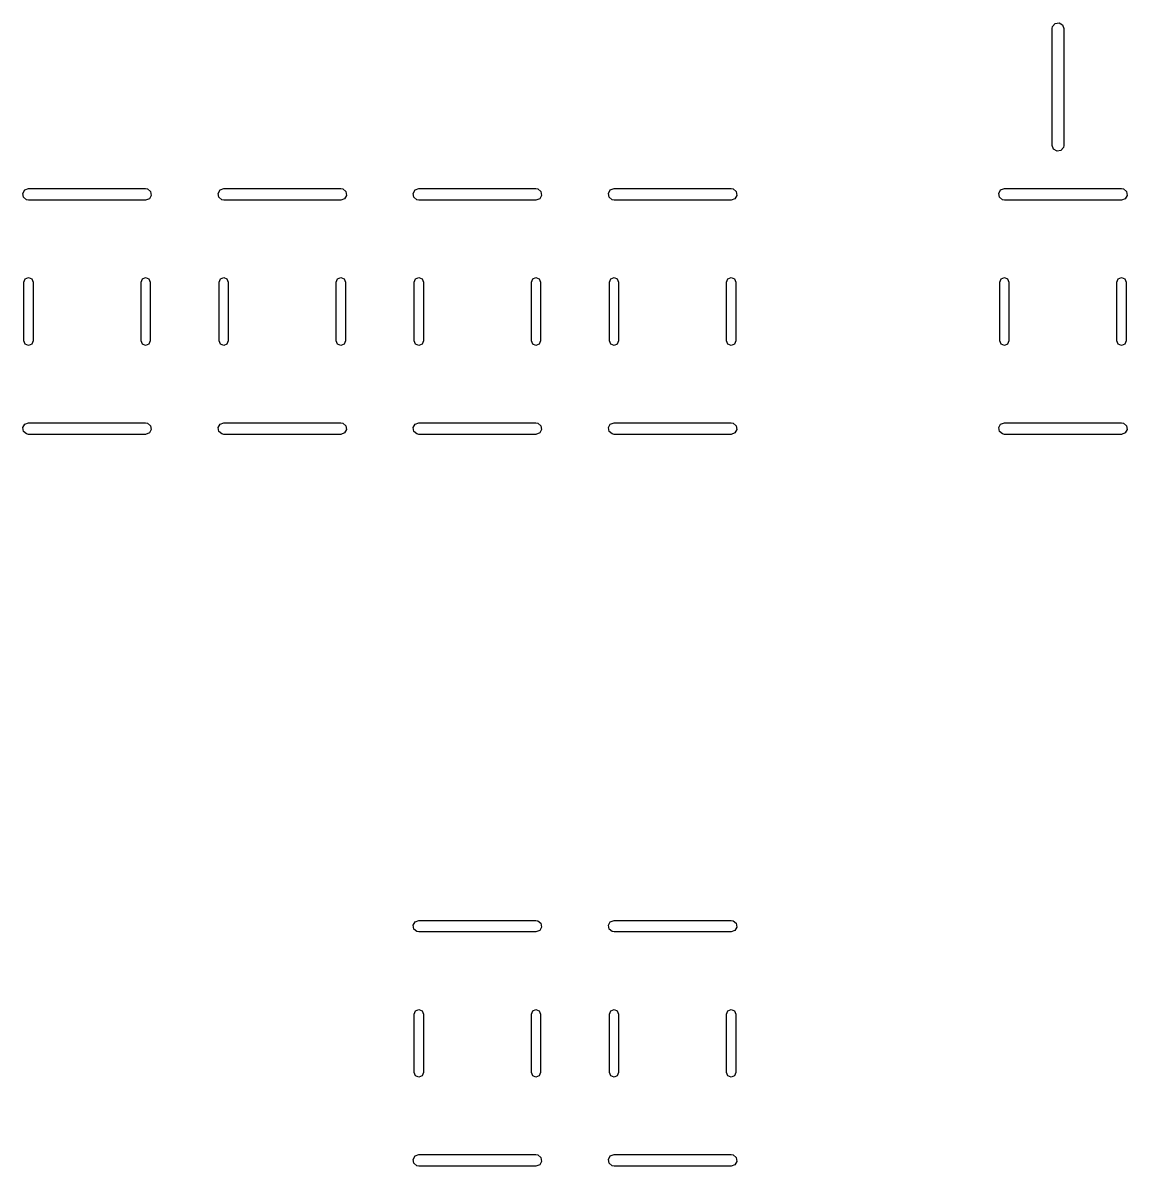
# Model space of a CAD drawing. Extents: x 0.19 to 2.01, y 0.04 to 1.49.
# Drawn here: x 0.442 to 1.008, y 0.037 to 0.623 of the extents above; entities that cross this region are included whole.
import ezdxf

# ---------------------------------------------------------------- set-up
doc = ezdxf.new("R2010")
doc.units = 0
doc.header["$MEASUREMENT"] = 0
doc.layers.add('BLACK', color=7, linetype='CONTINUOUS')

msp = doc.modelspace()

# ---------------------------------------------------------------- linework, layer by layer
at = {"layer": 'BLACK', "linetype": 'CONTINUOUS'}
for p, q in [((0.969725, 0.62101), (0.971024, 0.622557)), ((0.971024, 0.622557), (0.973013, 0.622908)), ((0.973013, 0.622908), (0.974762, 0.621898)), ((0.974762, 0.621898), (0.975453, 0.62)), ((0.969547, 0.62), (0.969725, 0.62101)), ((0.969547, 0.56), (0.969547, 0.62)), ((0.975453, 0.62), (0.975453, 0.56)), ((0.970238, 0.558102), (0.969547, 0.56)), ((0.971987, 0.557092), (0.970238, 0.558102)), ((0.973976, 0.557443), (0.971987, 0.557092)), ((0.975275, 0.55899), (0.973976, 0.557443)), ((0.975453, 0.56), (0.975275, 0.55899)), ((0.442092, 0.535513), (0.443102, 0.537262)), ((0.442443, 0.533524), (0.442092, 0.535513)), ((0.44399, 0.532225), (0.442443, 0.533524)), ((0.443102, 0.537262), (0.445, 0.537953)), ((0.445, 0.537953), (0.505, 0.537953)), ((0.505, 0.537953), (0.50601, 0.537775)), ((0.50601, 0.537775), (0.507557, 0.536476)), ((0.507908, 0.534487), (0.506898, 0.532738)), ((0.507557, 0.536476), (0.507908, 0.534487)), ((0.542092, 0.535513), (0.543102, 0.537262)), ((0.542443, 0.533524), (0.542092, 0.535513)), ((0.54399, 0.532225), (0.542443, 0.533524)), ((0.543102, 0.537262), (0.545, 0.537953)), ((0.545, 0.537953), (0.605, 0.537953)), ((0.605, 0.537953), (0.60601, 0.537775)), ((0.60601, 0.537775), (0.607557, 0.536476)), ((0.607908, 0.534487), (0.606898, 0.532738)), ((0.607557, 0.536476), (0.607908, 0.534487)), ((0.642092, 0.535513), (0.643102, 0.537262)), ((0.642443, 0.533524), (0.642092, 0.535513)), ((0.64399, 0.532225), (0.642443, 0.533524)), ((0.643102, 0.537262), (0.645, 0.537953)), ((0.645, 0.537953), (0.705, 0.537953)), ((0.705, 0.537953), (0.70601, 0.537775)), ((0.70601, 0.537775), (0.707557, 0.536476)), ((0.707908, 0.534487), (0.706898, 0.532738)), ((0.707557, 0.536476), (0.707908, 0.534487)), ((0.742092, 0.535513), (0.743102, 0.537262)), ((0.742443, 0.533524), (0.742092, 0.535513)), ((0.74399, 0.532225), (0.742443, 0.533524)), ((0.743102, 0.537262), (0.745, 0.537953)), ((0.745, 0.537953), (0.805, 0.537953)), ((0.805, 0.537953), (0.80601, 0.537775)), ((0.80601, 0.537775), (0.807557, 0.536476)), ((0.807908, 0.534487), (0.806898, 0.532738)), ((0.807557, 0.536476), (0.807908, 0.534487)), ((0.942092, 0.535513), (0.943102, 0.537262)), ((0.942443, 0.533524), (0.942092, 0.535513)), ((0.94399, 0.532225), (0.942443, 0.533524)), ((0.943102, 0.537262), (0.945, 0.537953)), ((0.945, 0.537953), (1.005, 0.537953)), ((1.005, 0.537953), (1.00601, 0.537775)), ((1.00601, 0.537775), (1.00756, 0.536476)), ((1.00791, 0.534487), (1.0069, 0.532738)), ((1.00756, 0.536476), (1.00791, 0.534487)), ((0.445, 0.532047), (0.44399, 0.532225)), ((0.505, 0.532047), (0.445, 0.532047)), ((0.506898, 0.532738), (0.505, 0.532047)), ((0.545, 0.532047), (0.54399, 0.532225)), ((0.605, 0.532047), (0.545, 0.532047)), ((0.606898, 0.532738), (0.605, 0.532047)), ((0.645, 0.532047), (0.64399, 0.532225)), ((0.705, 0.532047), (0.645, 0.532047)), ((0.706898, 0.532738), (0.705, 0.532047)), ((0.745, 0.532047), (0.74399, 0.532225)), ((0.805, 0.532047), (0.745, 0.532047)), ((0.806898, 0.532738), (0.805, 0.532047)), ((0.945, 0.532047), (0.94399, 0.532225)), ((1.005, 0.532047), (0.945, 0.532047)), ((1.0069, 0.532738), (1.005, 0.532047)), ((0.44333, 0.49167), (0.445, 0.492362)), ((0.445, 0.492362), (0.44667, 0.49167)), ((0.50333, 0.49167), (0.505, 0.492362)), ((0.505, 0.492362), (0.50667, 0.49167)), ((0.54333, 0.49167), (0.545, 0.492362)), ((0.545, 0.492362), (0.54667, 0.49167)), ((0.60333, 0.49167), (0.605, 0.492362)), ((0.605, 0.492362), (0.60667, 0.49167)), ((0.64333, 0.49167), (0.645, 0.492362)), ((0.645, 0.492362), (0.64667, 0.49167)), ((0.70333, 0.49167), (0.705, 0.492362)), ((0.705, 0.492362), (0.70667, 0.49167)), ((0.74333, 0.49167), (0.745, 0.492362)), ((0.745, 0.492362), (0.74667, 0.49167)), ((0.80333, 0.49167), (0.805, 0.492362)), ((0.805, 0.492362), (0.80667, 0.49167)), ((0.94333, 0.49167), (0.945, 0.492362)), ((0.945, 0.492362), (0.94667, 0.49167)), ((1.00333, 0.49167), (1.005, 0.492362)), ((1.005, 0.492362), (1.00667, 0.49167)), ((0.442638, 0.49), (0.44333, 0.49167)), ((0.442638, 0.46), (0.442638, 0.49)), ((0.44667, 0.49167), (0.447362, 0.49)), ((0.447362, 0.49), (0.447362, 0.46)), ((0.502638, 0.49), (0.50333, 0.49167)), ((0.502638, 0.46), (0.502638, 0.49)), ((0.50667, 0.49167), (0.507362, 0.49)), ((0.507362, 0.49), (0.507362, 0.46)), ((0.542638, 0.49), (0.54333, 0.49167)), ((0.542638, 0.46), (0.542638, 0.49)), ((0.54667, 0.49167), (0.547362, 0.49)), ((0.547362, 0.49), (0.547362, 0.46)), ((0.602638, 0.49), (0.60333, 0.49167)), ((0.602638, 0.46), (0.602638, 0.49)), ((0.60667, 0.49167), (0.607362, 0.49)), ((0.607362, 0.49), (0.607362, 0.46)), ((0.642638, 0.49), (0.64333, 0.49167)), ((0.642638, 0.46), (0.642638, 0.49)), ((0.64667, 0.49167), (0.647362, 0.49)), ((0.647362, 0.49), (0.647362, 0.46)), ((0.702638, 0.49), (0.70333, 0.49167)), ((0.702638, 0.46), (0.702638, 0.49)), ((0.70667, 0.49167), (0.707362, 0.49)), ((0.707362, 0.49), (0.707362, 0.46)), ((0.742638, 0.49), (0.74333, 0.49167)), ((0.742638, 0.46), (0.742638, 0.49)), ((0.74667, 0.49167), (0.747362, 0.49)), ((0.747362, 0.49), (0.747362, 0.46)), ((0.802638, 0.49), (0.80333, 0.49167)), ((0.802638, 0.46), (0.802638, 0.49)), ((0.80667, 0.49167), (0.807362, 0.49)), ((0.807362, 0.49), (0.807362, 0.46)), ((0.942638, 0.49), (0.94333, 0.49167)), ((0.942638, 0.46), (0.942638, 0.49)), ((0.94667, 0.49167), (0.947362, 0.49)), ((0.947362, 0.49), (0.947362, 0.46)), ((1.00264, 0.49), (1.00333, 0.49167)), ((1.00264, 0.46), (1.00264, 0.49)), ((1.00667, 0.49167), (1.00736, 0.49)), ((1.00736, 0.49), (1.00736, 0.46)), ((0.44333, 0.45833), (0.442638, 0.46)), ((0.445, 0.457638), (0.44333, 0.45833)), ((0.44667, 0.45833), (0.445, 0.457638)), ((0.447362, 0.46), (0.44667, 0.45833)), ((0.50333, 0.45833), (0.502638, 0.46)), ((0.505, 0.457638), (0.50333, 0.45833)), ((0.50667, 0.45833), (0.505, 0.457638)), ((0.507362, 0.46), (0.50667, 0.45833)), ((0.54333, 0.45833), (0.542638, 0.46)), ((0.545, 0.457638), (0.54333, 0.45833)), ((0.54667, 0.45833), (0.545, 0.457638)), ((0.547362, 0.46), (0.54667, 0.45833)), ((0.60333, 0.45833), (0.602638, 0.46)), ((0.605, 0.457638), (0.60333, 0.45833)), ((0.60667, 0.45833), (0.605, 0.457638)), ((0.607362, 0.46), (0.60667, 0.45833)), ((0.64333, 0.45833), (0.642638, 0.46)), ((0.645, 0.457638), (0.64333, 0.45833)), ((0.64667, 0.45833), (0.645, 0.457638)), ((0.647362, 0.46), (0.64667, 0.45833)), ((0.70333, 0.45833), (0.702638, 0.46)), ((0.705, 0.457638), (0.70333, 0.45833)), ((0.70667, 0.45833), (0.705, 0.457638)), ((0.707362, 0.46), (0.70667, 0.45833)), ((0.74333, 0.45833), (0.742638, 0.46)), ((0.745, 0.457638), (0.74333, 0.45833)), ((0.74667, 0.45833), (0.745, 0.457638)), ((0.747362, 0.46), (0.74667, 0.45833)), ((0.80333, 0.45833), (0.802638, 0.46)), ((0.805, 0.457638), (0.80333, 0.45833)), ((0.80667, 0.45833), (0.805, 0.457638)), ((0.807362, 0.46), (0.80667, 0.45833)), ((0.94333, 0.45833), (0.942638, 0.46)), ((0.945, 0.457638), (0.94333, 0.45833)), ((0.94667, 0.45833), (0.945, 0.457638)), ((0.947362, 0.46), (0.94667, 0.45833)), ((1.00333, 0.45833), (1.00264, 0.46)), ((1.005, 0.457638), (1.00333, 0.45833)), ((1.00667, 0.45833), (1.005, 0.457638)), ((1.00736, 0.46), (1.00667, 0.45833)), ((0.442092, 0.415513), (0.443102, 0.417262)), ((0.443102, 0.417262), (0.445, 0.417953)), ((0.445, 0.417953), (0.505, 0.417953)), ((0.505, 0.417953), (0.50601, 0.417775)), ((0.50601, 0.417775), (0.507557, 0.416476)), ((0.507557, 0.416476), (0.507908, 0.414487)), ((0.542092, 0.415513), (0.543102, 0.417262)), ((0.543102, 0.417262), (0.545, 0.417953)), ((0.545, 0.417953), (0.605, 0.417953)), ((0.605, 0.417953), (0.60601, 0.417775)), ((0.60601, 0.417775), (0.607557, 0.416476)), ((0.607557, 0.416476), (0.607908, 0.414487)), ((0.642092, 0.415513), (0.643102, 0.417262)), ((0.643102, 0.417262), (0.645, 0.417953)), ((0.645, 0.417953), (0.705, 0.417953)), ((0.705, 0.417953), (0.70601, 0.417775)), ((0.70601, 0.417775), (0.707557, 0.416476)), ((0.707557, 0.416476), (0.707908, 0.414487)), ((0.742092, 0.415513), (0.743102, 0.417262)), ((0.743102, 0.417262), (0.745, 0.417953)), ((0.745, 0.417953), (0.805, 0.417953)), ((0.805, 0.417953), (0.80601, 0.417775)), ((0.80601, 0.417775), (0.807557, 0.416476)), ((0.807557, 0.416476), (0.807908, 0.414487)), ((0.942092, 0.415513), (0.943102, 0.417262)), ((0.943102, 0.417262), (0.945, 0.417953)), ((0.945, 0.417953), (1.005, 0.417953)), ((1.005, 0.417953), (1.00601, 0.417775)), ((1.00601, 0.417775), (1.00756, 0.416476)), ((1.00756, 0.416476), (1.00791, 0.414487)), ((0.442443, 0.413524), (0.442092, 0.415513)), ((0.44399, 0.412225), (0.442443, 0.413524)), ((0.445, 0.412047), (0.44399, 0.412225)), ((0.505, 0.412047), (0.445, 0.412047)), ((0.506898, 0.412738), (0.505, 0.412047)), ((0.507908, 0.414487), (0.506898, 0.412738)), ((0.542443, 0.413524), (0.542092, 0.415513)), ((0.54399, 0.412225), (0.542443, 0.413524)), ((0.545, 0.412047), (0.54399, 0.412225)), ((0.605, 0.412047), (0.545, 0.412047)), ((0.606898, 0.412738), (0.605, 0.412047)), ((0.607908, 0.414487), (0.606898, 0.412738)), ((0.642443, 0.413524), (0.642092, 0.415513)), ((0.64399, 0.412225), (0.642443, 0.413524)), ((0.645, 0.412047), (0.64399, 0.412225)), ((0.705, 0.412047), (0.645, 0.412047)), ((0.706898, 0.412738), (0.705, 0.412047)), ((0.707908, 0.414487), (0.706898, 0.412738)), ((0.742443, 0.413524), (0.742092, 0.415513)), ((0.74399, 0.412225), (0.742443, 0.413524)), ((0.745, 0.412047), (0.74399, 0.412225)), ((0.805, 0.412047), (0.745, 0.412047)), ((0.806898, 0.412738), (0.805, 0.412047)), ((0.807908, 0.414487), (0.806898, 0.412738)), ((0.942443, 0.413524), (0.942092, 0.415513)), ((0.94399, 0.412225), (0.942443, 0.413524)), ((0.945, 0.412047), (0.94399, 0.412225)), ((1.005, 0.412047), (0.945, 0.412047)), ((1.0069, 0.412738), (1.005, 0.412047)), ((1.00791, 0.414487), (1.0069, 0.412738)), ((0.642092, 0.160513), (0.643102, 0.162262)), ((0.642443, 0.158524), (0.642092, 0.160513)), ((0.64399, 0.157225), (0.642443, 0.158524)), ((0.643102, 0.162262), (0.645, 0.162953)), ((0.645, 0.162953), (0.705, 0.162953)), ((0.705, 0.162953), (0.70601, 0.162775)), ((0.70601, 0.162775), (0.707557, 0.161476)), ((0.707908, 0.159487), (0.706898, 0.157738)), ((0.707557, 0.161476), (0.707908, 0.159487)), ((0.742092, 0.160513), (0.743102, 0.162262)), ((0.742443, 0.158524), (0.742092, 0.160513)), ((0.74399, 0.157225), (0.742443, 0.158524)), ((0.743102, 0.162262), (0.745, 0.162953)), ((0.745, 0.162953), (0.805, 0.162953)), ((0.805, 0.162953), (0.80601, 0.162775)), ((0.80601, 0.162775), (0.807557, 0.161476)), ((0.807908, 0.159487), (0.806898, 0.157738)), ((0.807557, 0.161476), (0.807908, 0.159487)), ((0.645, 0.157047), (0.64399, 0.157225)), ((0.705, 0.157047), (0.645, 0.157047)), ((0.706898, 0.157738), (0.705, 0.157047)), ((0.745, 0.157047), (0.74399, 0.157225)), ((0.805, 0.157047), (0.745, 0.157047)), ((0.806898, 0.157738), (0.805, 0.157047)), ((0.64333, 0.11667), (0.645, 0.117362)), ((0.645, 0.117362), (0.64667, 0.11667)), ((0.70333, 0.11667), (0.705, 0.117362)), ((0.705, 0.117362), (0.70667, 0.11667)), ((0.74333, 0.11667), (0.745, 0.117362)), ((0.745, 0.117362), (0.74667, 0.11667)), ((0.80333, 0.11667), (0.805, 0.117362)), ((0.805, 0.117362), (0.80667, 0.11667)), ((0.642638, 0.115), (0.64333, 0.11667)), ((0.642638, 0.085), (0.642638, 0.115)), ((0.64667, 0.11667), (0.647362, 0.115)), ((0.647362, 0.115), (0.647362, 0.085)), ((0.702638, 0.115), (0.70333, 0.11667)), ((0.702638, 0.085), (0.702638, 0.115)), ((0.70667, 0.11667), (0.707362, 0.115)), ((0.707362, 0.115), (0.707362, 0.085)), ((0.742638, 0.115), (0.74333, 0.11667)), ((0.742638, 0.085), (0.742638, 0.115)), ((0.74667, 0.11667), (0.747362, 0.115)), ((0.747362, 0.115), (0.747362, 0.085)), ((0.802638, 0.115), (0.80333, 0.11667)), ((0.802638, 0.085), (0.802638, 0.115)), ((0.80667, 0.11667), (0.807362, 0.115)), ((0.807362, 0.115), (0.807362, 0.085)), ((0.64333, 0.08333), (0.642638, 0.085)), ((0.645, 0.082638), (0.64333, 0.08333)), ((0.64667, 0.08333), (0.645, 0.082638)), ((0.647362, 0.085), (0.64667, 0.08333)), ((0.70333, 0.08333), (0.702638, 0.085)), ((0.705, 0.082638), (0.70333, 0.08333)), ((0.70667, 0.08333), (0.705, 0.082638)), ((0.707362, 0.085), (0.70667, 0.08333)), ((0.74333, 0.08333), (0.742638, 0.085)), ((0.745, 0.082638), (0.74333, 0.08333)), ((0.74667, 0.08333), (0.745, 0.082638)), ((0.747362, 0.085), (0.74667, 0.08333)), ((0.80333, 0.08333), (0.802638, 0.085)), ((0.805, 0.082638), (0.80333, 0.08333)), ((0.80667, 0.08333), (0.805, 0.082638)), ((0.807362, 0.085), (0.80667, 0.08333)), ((0.642092, 0.040513), (0.643102, 0.042262)), ((0.643102, 0.042262), (0.645, 0.042953)), ((0.645, 0.042953), (0.705, 0.042953)), ((0.705, 0.042953), (0.70601, 0.042775)), ((0.70601, 0.042775), (0.707557, 0.041476)), ((0.707557, 0.041476), (0.707908, 0.039487)), ((0.742092, 0.040513), (0.743102, 0.042262)), ((0.743102, 0.042262), (0.745, 0.042953)), ((0.745, 0.042953), (0.805, 0.042953)), ((0.805, 0.042953), (0.80601, 0.042775)), ((0.80601, 0.042775), (0.807557, 0.041476)), ((0.807557, 0.041476), (0.807908, 0.039487)), ((0.642443, 0.038524), (0.642092, 0.040513)), ((0.64399, 0.037225), (0.642443, 0.038524)), ((0.645, 0.037047), (0.64399, 0.037225)), ((0.705, 0.037047), (0.645, 0.037047)), ((0.706898, 0.037738), (0.705, 0.037047)), ((0.707908, 0.039487), (0.706898, 0.037738)), ((0.742443, 0.038524), (0.742092, 0.040513)), ((0.74399, 0.037225), (0.742443, 0.038524)), ((0.745, 0.037047), (0.74399, 0.037225)), ((0.805, 0.037047), (0.745, 0.037047)), ((0.806898, 0.037738), (0.805, 0.037047)), ((0.807908, 0.039487), (0.806898, 0.037738))]:
    msp.add_line(p, q, dxfattribs=at)

doc.saveas('drawing.dxf')
